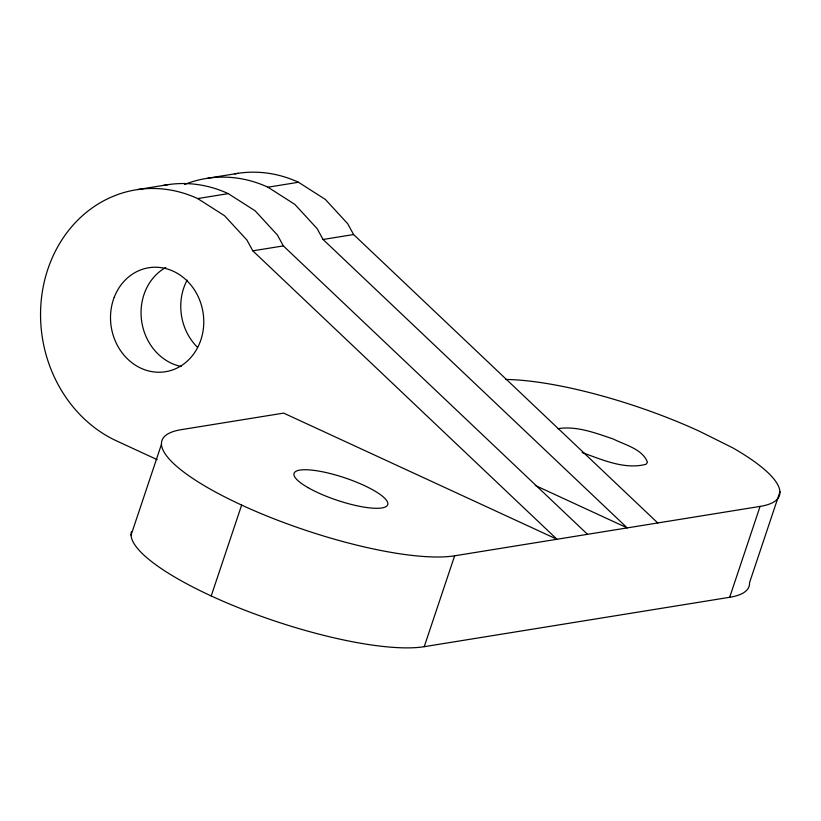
<?xml version="1.0" encoding="UTF-8"?>
<svg xmlns="http://www.w3.org/2000/svg" width="821" height="821" viewBox="0 0 821 821"><rect width="100%" height="100%" fill="white"/><g stroke="black" fill="none" stroke-linecap="round" stroke-linejoin="round"><path stroke-width="1.23" d="M131.062 535.159L161.47 444.274M211.223 595.954L241.631 505.079A164.539 39.531 18.5 0 1 181.338 429.65L283.656 413.107L556.966 539.253L252.806 250.836L246.916 240.03L224.595 215.759L197.687 198.569A131.627 116.182 80.8 0 0 47.823 269.278A131.627 116.182 80.8 0 0 116.592 440.918L157.129 459.627M131.463 531.669A164.539 39.531 18.5 0 0 242.626 609.326A164.539 39.531 18.5 0 0 424.231 646.681L454.639 555.807L760.082 506.413A164.539 39.531 18.5 0 0 732.548 447.732L699.656 431.374A164.539 39.531 18.5 0 0 505.531 379.466M424.231 646.681L729.674 597.288L760.082 506.413M779.95 491.789L749.542 582.664A164.539 39.531 18.5 0 1 729.674 597.288M557.746 428.706C576.547 425.617 595.646 433.078 613.297 439.03C625.027 444.961 642.433 448.984 647.461 462.192L646.086 464.255C624.781 469.951 602.121 459.719 582.14 452.535M137.589 189.569L168.131 184.633M207.846 178.208L238.388 173.272M197.687 198.569L228.228 193.623L255.146 210.812L277.457 235.093L283.348 245.9L587.508 534.317M184.571 184.479A131.627 116.182 80.8 0 1 267.933 187.209L298.475 182.262L325.393 199.452L347.704 223.733L353.605 234.539L657.754 522.956M252.806 250.836L283.348 245.9M267.933 187.209L294.852 204.398L317.163 228.669L323.053 239.475L353.605 234.539M535.333 485.488L627.213 527.893L323.053 239.475M234.662 173.888A131.627 116.182 80.8 0 1 298.475 182.262M163.174 185.484A131.627 116.182 80.8 0 1 228.228 193.623M181.184 366.464A52.657 46.469 80.8 0 1 141.756 321.853A52.657 46.469 80.8 0 1 165.801 267.492M197.461 347.283A52.657 46.469 80.8 0 1 187.157 280.064M454.639 555.807A164.539 39.531 18.5 0 1 241.631 505.079M308.019 487.623A49.363 11.853 18.5 0 0 386.373 506.383A49.363 11.853 18.5 0 0 328.297 473.07A49.363 11.853 18.5 0 0 308.019 487.623M114.211 297.325A52.657 46.469 80.8 0 0 162.815 372.067A52.657 46.469 80.8 0 0 194.392 289.834A52.657 46.469 80.8 0 0 114.211 297.325"/></g></svg>
